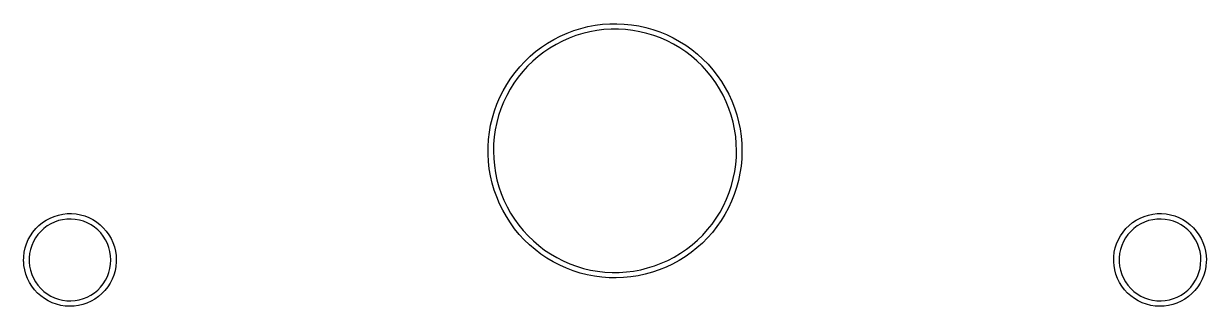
# Model space of a CAD drawing. Extents: x -3.12 to 3.12, y 0.23 to 7.74.
# Drawn here: x -2.136 to 2.136, y 6.722 to 7.742 of the extents above; entities that cross this region are included whole.
import ezdxf

# ---------------------------------------------------------------- set-up
doc = ezdxf.new("R2010")
doc.units = 0
doc.header["$MEASUREMENT"] = 0
doc.layers.add('BLACK', color=7, linetype='CONTINUOUS')

msp = doc.modelspace()

# ---------------------------------------------------------------- linework, layer by layer
at = {"layer": 'BLACK', "linetype": 'CONTINUOUS'}
for p, q in [((-0.1233, 7.7252), (-0.0977, 7.7316)), ((-0.0977, 7.7316), (-0.0718, 7.7365)), ((-0.0718, 7.7365), (-0.0456, 7.7399)), ((-0.0456, 7.7399), (-0.0192, 7.7417)), ((-0.0192, 7.7417), (0.0072, 7.7421)), ((0.0072, 7.7421), (0.0336, 7.7409)), ((0.0336, 7.7409), (0.0599, 7.7382)), ((0.0599, 7.7382), (0.0859, 7.734)), ((0.0859, 7.734), (0.1117, 7.7283)), ((-0.221, 7.6854), (-0.1975, 7.6974)), ((-0.1975, 7.6974), (-0.1733, 7.7081)), ((-0.1659, 7.6899), (-0.1897, 7.6794)), ((-0.1733, 7.7081), (-0.1486, 7.7174)), ((-0.1415, 7.699), (-0.1659, 7.6899)), ((-0.1486, 7.7174), (-0.1233, 7.7252)), ((-0.1166, 7.7067), (-0.1415, 7.699)), ((-0.0913, 7.7129), (-0.1166, 7.7067)), ((-0.0656, 7.7175), (-0.0913, 7.7129)), ((-0.0398, 7.7206), (-0.0656, 7.7175)), ((-0.0138, 7.7222), (-0.0398, 7.7206)), ((0.0123, 7.7223), (-0.0138, 7.7222)), ((0.0383, 7.7208), (0.0123, 7.7223)), ((0.0641, 7.7177), (0.0383, 7.7208)), ((0.0898, 7.7132), (0.0641, 7.7177)), ((0.1151, 7.7071), (0.0898, 7.7132)), ((0.1117, 7.7283), (0.1372, 7.7211)), ((0.14, 7.6995), (0.1151, 7.7071)), ((0.1372, 7.7211), (0.1621, 7.7125)), ((0.1644, 7.6905), (0.14, 7.6995)), ((0.1621, 7.7125), (0.1866, 7.7025)), ((0.1883, 7.68), (0.1644, 7.6905)), ((0.1866, 7.7025), (0.2104, 7.691)), ((0.2104, 7.691), (0.2335, 7.6783)), ((-0.2868, 7.6414), (-0.2657, 7.6573)), ((-0.2657, 7.6573), (-0.2437, 7.672)), ((-0.2352, 7.6541), (-0.2568, 7.6395)), ((-0.2437, 7.672), (-0.221, 7.6854)), ((-0.2128, 7.6674), (-0.2352, 7.6541)), ((-0.1897, 7.6794), (-0.2128, 7.6674)), ((0.2115, 7.6681), (0.1883, 7.68)), ((0.2339, 7.6549), (0.2115, 7.6681)), ((0.2335, 7.6783), (0.2558, 7.6642)), ((0.2555, 7.6404), (0.2339, 7.6549)), ((0.2558, 7.6642), (0.2773, 7.6488)), ((0.2773, 7.6488), (0.2979, 7.6322)), ((-0.344, 7.5868), (-0.326, 7.6061)), ((-0.326, 7.6061), (-0.3069, 7.6243)), ((-0.2971, 7.6066), (-0.3158, 7.5884)), ((-0.3069, 7.6243), (-0.2868, 7.6414)), ((-0.2774, 7.6236), (-0.2971, 7.6066)), ((-0.2568, 7.6395), (-0.2774, 7.6236)), ((0.2763, 7.6246), (0.2555, 7.6404)), ((0.296, 7.6076), (0.2763, 7.6246)), ((0.3147, 7.5895), (0.296, 7.6076)), ((0.2979, 7.6322), (0.3175, 7.6145)), ((0.3175, 7.6145), (0.336, 7.5957)), ((-0.3766, 7.5452), (-0.3609, 7.5665)), ((-0.3609, 7.5665), (-0.344, 7.5868)), ((-0.3333, 7.5691), (-0.3497, 7.5489)), ((-0.3158, 7.5884), (-0.3333, 7.5691)), ((0.3323, 7.5703), (0.3147, 7.5895)), ((0.3487, 7.5501), (0.3323, 7.5703)), ((0.336, 7.5957), (0.3534, 7.5758)), ((0.3534, 7.5758), (0.3696, 7.555)), ((-0.4042, 7.5002), (-0.3911, 7.5231)), ((-0.3911, 7.5231), (-0.3766, 7.5452)), ((-0.3648, 7.5277), (-0.3786, 7.5056)), ((-0.3497, 7.5489), (-0.3648, 7.5277)), ((0.3639, 7.5289), (0.3487, 7.5501)), ((0.3778, 7.5069), (0.3639, 7.5289)), ((0.3696, 7.555), (0.3847, 7.5333)), ((0.3847, 7.5333), (0.3984, 7.5107)), ((-0.4265, 7.4523), (-0.416, 7.4766)), ((-0.416, 7.4766), (-0.4042, 7.5002)), ((-0.3911, 7.4828), (-0.4023, 7.4592)), ((-0.3786, 7.5056), (-0.3911, 7.4828)), ((0.3904, 7.4841), (0.3778, 7.5069)), ((0.4016, 7.4606), (0.3904, 7.4841)), ((0.3984, 7.5107), (0.4108, 7.4874)), ((0.4108, 7.4874), (0.4219, 7.4634)), ((-0.4355, 7.4275), (-0.4265, 7.4523)), ((-0.412, 7.435), (-0.4202, 7.4103)), ((-0.4023, 7.4592), (-0.412, 7.435)), ((0.4114, 7.4365), (0.4016, 7.4606)), ((0.4198, 7.4118), (0.4114, 7.4365)), ((0.4219, 7.4634), (0.4315, 7.4388)), ((0.4315, 7.4388), (0.4398, 7.4137)), ((-0.4491, 7.3765), (-0.443, 7.4022)), ((-0.443, 7.4022), (-0.4355, 7.4275)), ((-0.4202, 7.4103), (-0.427, 7.3852)), ((0.4267, 7.3867), (0.4198, 7.4118)), ((0.4398, 7.4137), (0.4465, 7.3882)), ((-0.4568, 7.3242), (-0.4537, 7.3505)), ((-0.4537, 7.3505), (-0.4491, 7.3765)), ((-0.4323, 7.3597), (-0.4361, 7.3339)), ((-0.427, 7.3852), (-0.4323, 7.3597)), ((0.432, 7.3612), (0.4267, 7.3867)), ((0.4359, 7.3354), (0.432, 7.3612)), ((0.4465, 7.3882), (0.4518, 7.3623)), ((0.4518, 7.3623), (0.4556, 7.3362)), ((-0.4584, 7.2979), (-0.4568, 7.3242)), ((-0.4383, 7.308), (-0.439, 7.2819)), ((-0.4361, 7.3339), (-0.4383, 7.308)), ((0.4382, 7.3095), (0.4359, 7.3354)), ((0.439, 7.2835), (0.4382, 7.3095)), ((0.4556, 7.3362), (0.4579, 7.3099)), ((0.4579, 7.3099), (0.4587, 7.2835)), ((-0.4585, 7.2819), (-0.4584, 7.2979)), ((-0.4585, 7.2715), (-0.4585, 7.2819)), ((-0.4571, 7.2451), (-0.4585, 7.2715)), ((-0.439, 7.2819), (-0.4381, 7.2559)), ((0.4384, 7.2605), (0.439, 7.2835)), ((0.4587, 7.2811), (0.4578, 7.2547)), ((0.4587, 7.2835), (0.4587, 7.2811)), ((-0.4541, 7.2188), (-0.4571, 7.2451)), ((-0.4381, 7.2559), (-0.4357, 7.23)), ((-0.4357, 7.23), (-0.4318, 7.2042)), ((0.4326, 7.2088), (0.4362, 7.2345)), ((0.4362, 7.2345), (0.4384, 7.2605)), ((0.4553, 7.2284), (0.4514, 7.2022)), ((0.4578, 7.2547), (0.4553, 7.2284)), ((-0.4496, 7.1928), (-0.4541, 7.2188)), ((-0.4436, 7.1671), (-0.4496, 7.1928)), ((-0.4318, 7.2042), (-0.4263, 7.1787)), ((-0.4263, 7.1787), (-0.4193, 7.1537)), ((0.4207, 7.1581), (0.4274, 7.1832)), ((0.4274, 7.1832), (0.4326, 7.2088)), ((0.446, 7.1764), (0.4391, 7.1509)), ((0.4514, 7.2022), (0.446, 7.1764)), ((-0.4362, 7.1417), (-0.4436, 7.1671)), ((-0.4273, 7.1169), (-0.4362, 7.1417)), ((-0.4193, 7.1537), (-0.4109, 7.129)), ((0.4125, 7.1333), (0.4207, 7.1581)), ((0.4391, 7.1509), (0.4307, 7.1258)), ((-0.417, 7.0925), (-0.4273, 7.1169)), ((-0.4053, 7.0688), (-0.417, 7.0925)), ((-0.4109, 7.129), (-0.401, 7.1049)), ((-0.401, 7.1049), (-0.3897, 7.0815)), ((0.3918, 7.0855), (0.4029, 7.1091)), ((0.4029, 7.1091), (0.4125, 7.1333)), ((0.4209, 7.1013), (0.4098, 7.0774)), ((0.4307, 7.1258), (0.4209, 7.1013)), ((-2.0257, 7.047), (-2.0104, 7.0518)), ((-2.0104, 7.0518), (-1.9947, 7.055)), ((-1.9947, 7.055), (-1.9787, 7.0568)), ((-1.9787, 7.0568), (-1.9627, 7.057)), ((-1.9627, 7.057), (-1.9467, 7.0557)), ((-1.9467, 7.0557), (-1.9309, 7.0528)), ((-1.9309, 7.0528), (-1.9154, 7.0484)), ((-1.9154, 7.0484), (-1.9004, 7.0426)), ((-0.3923, 7.0459), (-0.4053, 7.0688)), ((-0.3897, 7.0815), (-0.3771, 7.0587)), ((-0.3771, 7.0587), (-0.3631, 7.0367)), ((0.3656, 7.0405), (0.3794, 7.0626)), ((0.3794, 7.0626), (0.3918, 7.0855)), ((0.3972, 7.0541), (0.3834, 7.0316)), ((0.4098, 7.0774), (0.3972, 7.0541)), ((1.9113, 7.047), (1.9266, 7.0518)), ((1.9266, 7.0518), (1.9423, 7.055)), ((1.9423, 7.055), (1.9583, 7.0568)), ((1.9583, 7.0568), (1.9743, 7.057)), ((1.9743, 7.057), (1.9903, 7.0557)), ((1.9903, 7.0557), (2.0061, 7.0528)), ((2.0061, 7.0528), (2.0216, 7.0484)), ((2.0216, 7.0484), (2.0366, 7.0426)), ((-2.0919, 7.0028), (-2.0805, 7.0141)), ((-2.0805, 7.0141), (-2.068, 7.0243)), ((-2.068, 7.0243), (-2.0547, 7.0332)), ((-2.0509, 7.0123), (-2.063, 7.0032)), ((-2.0547, 7.0332), (-2.0405, 7.0408)), ((-2.0378, 7.0201), (-2.0509, 7.0123)), ((-2.0405, 7.0408), (-2.0257, 7.047)), ((-2.024, 7.0266), (-2.0378, 7.0201)), ((-2.0097, 7.0315), (-2.024, 7.0266)), ((-1.9949, 7.035), (-2.0097, 7.0315)), ((-1.9798, 7.037), (-1.9949, 7.035)), ((-1.9646, 7.0373), (-1.9798, 7.037)), ((-1.9495, 7.0362), (-1.9646, 7.0373)), ((-1.9345, 7.0334), (-1.9495, 7.0362)), ((-1.92, 7.0292), (-1.9345, 7.0334)), ((-1.9059, 7.0235), (-1.92, 7.0292)), ((-1.8925, 7.0163), (-1.9059, 7.0235)), ((-1.9004, 7.0426), (-1.8861, 7.0354)), ((-1.8799, 7.0078), (-1.8925, 7.0163)), ((-1.8861, 7.0354), (-1.8725, 7.0268)), ((-1.8682, 6.9981), (-1.8799, 7.0078)), ((-1.8725, 7.0268), (-1.8598, 7.017)), ((-1.8598, 7.017), (-1.8481, 7.006)), ((-1.8481, 7.006), (-1.8376, 6.9939)), ((-0.378, 7.0237), (-0.3923, 7.0459)), ((-0.3624, 7.0023), (-0.378, 7.0237)), ((-0.3631, 7.0367), (-0.3478, 7.0156)), ((-0.3478, 7.0156), (-0.3313, 6.9955)), ((0.3343, 6.999), (0.3506, 7.0193)), ((0.3506, 7.0193), (0.3656, 7.0405)), ((0.3682, 7.01), (0.3519, 6.9893)), ((0.3834, 7.0316), (0.3682, 7.01)), ((1.8451, 7.0028), (1.8565, 7.0141)), ((1.8565, 7.0141), (1.869, 7.0243)), ((1.869, 7.0243), (1.8823, 7.0332)), ((1.8862, 7.0123), (1.874, 7.0032)), ((1.8823, 7.0332), (1.8965, 7.0408)), ((1.8992, 7.0201), (1.8862, 7.0123)), ((1.8965, 7.0408), (1.9113, 7.047)), ((1.913, 7.0266), (1.8992, 7.0201)), ((1.9273, 7.0315), (1.913, 7.0266)), ((1.9421, 7.035), (1.9273, 7.0315)), ((1.9572, 7.037), (1.9421, 7.035)), ((1.9724, 7.0373), (1.9572, 7.037)), ((1.9875, 7.0362), (1.9724, 7.0373)), ((2.0025, 7.0334), (1.9875, 7.0362)), ((2.0171, 7.0292), (2.0025, 7.0334)), ((2.0311, 7.0235), (2.0171, 7.0292)), ((2.0445, 7.0163), (2.0311, 7.0235)), ((2.0366, 7.0426), (2.0509, 7.0354)), ((2.0572, 7.0078), (2.0445, 7.0163)), ((2.0509, 7.0354), (2.0645, 7.0268)), ((2.0688, 6.9981), (2.0572, 7.0078)), ((2.0645, 7.0268), (2.0772, 7.017)), ((2.0772, 7.017), (2.0889, 7.006)), ((2.0889, 7.006), (2.0995, 6.9939)), ((-2.1252, 6.9484), (-2.1189, 6.9631)), ((-2.1189, 6.9631), (-2.1112, 6.9772)), ((-2.1112, 6.9772), (-2.1021, 6.9905)), ((-2.1021, 6.9905), (-2.0919, 7.0028)), ((-2.093, 6.9691), (-2.1005, 6.9559)), ((-2.0842, 6.9815), (-2.093, 6.9691)), ((-2.0742, 6.9929), (-2.0842, 6.9815)), ((-2.063, 7.0032), (-2.0742, 6.9929)), ((-1.8576, 6.9872), (-1.8682, 6.9981)), ((-1.8482, 6.9753), (-1.8576, 6.9872)), ((-1.84, 6.9625), (-1.8482, 6.9753)), ((-1.8376, 6.9939), (-1.8282, 6.9809)), ((-1.8282, 6.9809), (-1.8201, 6.967)), ((-1.8201, 6.967), (-1.8134, 6.9524)), ((-0.3456, 6.982), (-0.3624, 7.0023)), ((-0.3277, 6.9626), (-0.3456, 6.982)), ((-0.3313, 6.9955), (-0.3136, 6.9763)), ((-0.3136, 6.9763), (-0.2949, 6.9583)), ((0.2983, 6.9614), (0.3168, 6.9796)), ((0.3343, 6.9695), (0.3157, 6.9508)), ((0.3168, 6.9796), (0.3343, 6.999)), ((0.3519, 6.9893), (0.3343, 6.9695)), ((1.8118, 6.9484), (1.8181, 6.9631)), ((1.8181, 6.9631), (1.8258, 6.9772)), ((1.8258, 6.9772), (1.8349, 6.9905)), ((1.8349, 6.9905), (1.8451, 7.0028)), ((1.844, 6.9691), (1.8365, 6.9559)), ((1.8528, 6.9815), (1.844, 6.9691)), ((1.8628, 6.9929), (1.8528, 6.9815)), ((1.874, 7.0032), (1.8628, 6.9929)), ((2.0794, 6.9872), (2.0688, 6.9981)), ((2.0888, 6.9753), (2.0794, 6.9872)), ((2.097, 6.9625), (2.0888, 6.9753)), ((2.0995, 6.9939), (2.1088, 6.9809)), ((2.1088, 6.9809), (2.1169, 6.967)), ((2.1169, 6.967), (2.1236, 6.9524)), ((-2.1335, 6.9174), (-2.1301, 6.9331)), ((-2.1301, 6.9331), (-2.1252, 6.9484)), ((-2.1112, 6.9275), (-2.1144, 6.9126)), ((-2.1066, 6.942), (-2.1112, 6.9275)), ((-2.1005, 6.9559), (-2.1066, 6.942)), ((-1.8332, 6.9489), (-1.84, 6.9625)), ((-1.8279, 6.9347), (-1.8332, 6.9489)), ((-1.824, 6.92), (-1.8279, 6.9347)), ((-1.8134, 6.9524), (-1.8081, 6.9373)), ((-1.8081, 6.9373), (-1.8043, 6.9217)), ((-1.8043, 6.9217), (-1.8019, 6.9058)), ((-0.3087, 6.9442), (-0.3277, 6.9626)), ((-0.2886, 6.927), (-0.3087, 6.9442)), ((-0.2949, 6.9583), (-0.2751, 6.9413)), ((-0.2676, 6.911), (-0.2886, 6.927)), ((-0.2751, 6.9413), (-0.2543, 6.9256)), ((-0.2543, 6.9256), (-0.2326, 6.9112)), ((0.2365, 6.9136), (0.258, 6.9283)), ((0.258, 6.9283), (0.2786, 6.9443)), ((0.296, 6.9331), (0.2754, 6.9167)), ((0.2786, 6.9443), (0.2983, 6.9614)), ((0.3157, 6.9508), (0.296, 6.9331)), ((1.8035, 6.9174), (1.8069, 6.9331)), ((1.8069, 6.9331), (1.8118, 6.9484)), ((1.8258, 6.9275), (1.8226, 6.9126)), ((1.8304, 6.942), (1.8258, 6.9275)), ((1.8365, 6.9559), (1.8304, 6.942)), ((2.1038, 6.9489), (2.097, 6.9625)), ((2.1092, 6.9347), (2.1038, 6.9489)), ((2.113, 6.92), (2.1092, 6.9347)), ((2.1236, 6.9524), (2.1289, 6.9373)), ((2.1289, 6.9373), (2.1328, 6.9217)), ((2.1328, 6.9217), (2.1351, 6.9058)), ((-2.1358, 6.8854), (-2.1354, 6.9014)), ((-2.1355, 6.8823), (-2.1358, 6.8854)), ((-2.1346, 6.8694), (-2.1355, 6.8823)), ((-2.1354, 6.9014), (-2.1335, 6.9174)), ((-2.1159, 6.8975), (-2.116, 6.8823)), ((-2.116, 6.8823), (-2.1144, 6.8672)), ((-2.1144, 6.9126), (-2.1159, 6.8975)), ((-1.8216, 6.9049), (-1.824, 6.92)), ((-1.8217, 6.8743), (-1.8209, 6.8895)), ((-1.8209, 6.8898), (-1.8216, 6.9049)), ((-1.8209, 6.8895), (-1.8209, 6.8898)), ((-1.8013, 6.8825), (-1.8028, 6.8665)), ((-1.8019, 6.9058), (-1.8012, 6.8898)), ((-1.8012, 6.8898), (-1.8013, 6.8825)), ((-0.2458, 6.8962), (-0.2676, 6.911)), ((-0.2231, 6.8827), (-0.2458, 6.8962)), ((-0.2326, 6.9112), (-0.2101, 6.898)), ((-0.1996, 6.8705), (-0.2231, 6.8827)), ((-0.2101, 6.898), (-0.1869, 6.8863)), ((-0.1869, 6.8863), (-0.163, 6.8759)), ((0.1429, 6.8684), (0.1673, 6.8776)), ((0.1673, 6.8776), (0.1911, 6.8883)), ((0.1911, 6.8883), (0.2142, 6.9003)), ((0.2314, 6.8875), (0.2082, 6.8748)), ((0.2142, 6.9003), (0.2365, 6.9136)), ((0.2538, 6.9014), (0.2314, 6.8875)), ((0.2754, 6.9167), (0.2538, 6.9014)), ((1.8012, 6.8854), (1.8016, 6.9014)), ((1.8015, 6.8823), (1.8012, 6.8854)), ((1.8024, 6.8694), (1.8015, 6.8823)), ((1.8016, 6.9014), (1.8035, 6.9174)), ((1.8226, 6.9126), (1.8211, 6.8975)), ((1.8211, 6.8975), (1.8211, 6.8823)), ((1.8211, 6.8823), (1.8226, 6.8672)), ((2.1154, 6.9049), (2.113, 6.92)), ((2.1153, 6.8743), (2.1161, 6.8895)), ((2.1161, 6.8898), (2.1154, 6.9049)), ((2.1161, 6.8895), (2.1161, 6.8898)), ((2.1357, 6.8825), (2.1342, 6.8665)), ((2.1351, 6.9058), (2.1358, 6.8898)), ((2.1358, 6.8898), (2.1357, 6.8825)), ((-2.1319, 6.8536), (-2.1346, 6.8694)), ((-2.1276, 6.8381), (-2.1319, 6.8536)), ((-2.122, 6.823), (-2.1276, 6.8381)), ((-2.1144, 6.8672), (-2.1113, 6.8523)), ((-2.1113, 6.8523), (-2.1067, 6.8378)), ((-2.1067, 6.8378), (-2.1006, 6.8239)), ((-1.8333, 6.8304), (-1.8279, 6.8446)), ((-1.8279, 6.8446), (-1.824, 6.8593)), ((-1.824, 6.8593), (-1.8217, 6.8743)), ((-1.8103, 6.8353), (-1.8162, 6.8204)), ((-1.8058, 6.8507), (-1.8103, 6.8353)), ((-1.8028, 6.8665), (-1.8058, 6.8507)), ((-0.1755, 6.8597), (-0.1996, 6.8705)), ((-0.1508, 6.8503), (-0.1755, 6.8597)), ((-0.163, 6.8759), (-0.1386, 6.8669)), ((-0.1257, 6.8423), (-0.1508, 6.8503)), ((-0.1386, 6.8669), (-0.1136, 6.8594)), ((-0.1001, 6.8358), (-0.1257, 6.8423)), ((-0.1136, 6.8594), (-0.0883, 6.8534)), ((-0.0741, 6.8308), (-0.1001, 6.8358)), ((-0.0883, 6.8534), (-0.0626, 6.849)), ((-0.0626, 6.849), (-0.0367, 6.846)), ((-0.0367, 6.846), (-0.0107, 6.8446)), ((-0.0107, 6.8446), (0.0153, 6.8448)), ((0.0153, 6.8448), (0.0413, 6.8464)), ((0.0413, 6.8464), (0.0672, 6.8497)), ((0.0672, 6.8497), (0.0928, 6.8544)), ((0.1094, 6.838), (0.0836, 6.8325)), ((0.0928, 6.8544), (0.118, 6.8607)), ((0.1349, 6.8451), (0.1094, 6.838)), ((0.118, 6.8607), (0.1429, 6.8684)), ((0.1599, 6.8536), (0.1349, 6.8451)), ((0.1844, 6.8635), (0.1599, 6.8536)), ((0.2082, 6.8748), (0.1844, 6.8635)), ((1.8052, 6.8536), (1.8024, 6.8694)), ((1.8094, 6.8381), (1.8052, 6.8536)), ((1.8151, 6.823), (1.8094, 6.8381)), ((1.8226, 6.8672), (1.8257, 6.8523)), ((1.8257, 6.8523), (1.8303, 6.8378)), ((1.8303, 6.8378), (1.8364, 6.8239)), ((2.1037, 6.8304), (2.1091, 6.8446)), ((2.1091, 6.8446), (2.113, 6.8593)), ((2.113, 6.8593), (2.1153, 6.8743)), ((2.1267, 6.8353), (2.1208, 6.8204)), ((2.1312, 6.8507), (2.1267, 6.8353)), ((2.1342, 6.8665), (2.1312, 6.8507)), ((-2.1149, 6.8086), (-2.122, 6.823)), ((-2.1064, 6.795), (-2.1149, 6.8086)), ((-2.0967, 6.7822), (-2.1064, 6.795)), ((-2.1006, 6.8239), (-2.0932, 6.8107)), ((-2.0932, 6.8107), (-2.0844, 6.7983)), ((-2.0844, 6.7983), (-2.0743, 6.7868)), ((-1.8684, 6.7813), (-1.8578, 6.7921)), ((-1.8578, 6.7921), (-1.8483, 6.804)), ((-1.8483, 6.804), (-1.8401, 6.8168)), ((-1.8323, 6.7926), (-1.8422, 6.78)), ((-1.8401, 6.8168), (-1.8333, 6.8304)), ((-1.8236, 6.8061), (-1.8323, 6.7926)), ((-1.8162, 6.8204), (-1.8236, 6.8061)), ((-0.0479, 6.8273), (-0.0741, 6.8308)), ((-0.0216, 6.8253), (-0.0479, 6.8273)), ((0.0048, 6.8248), (-0.0216, 6.8253)), ((0.0312, 6.8259), (0.0048, 6.8248)), ((0.0575, 6.8284), (0.0312, 6.8259)), ((0.0836, 6.8325), (0.0575, 6.8284)), ((1.8222, 6.8086), (1.8151, 6.823)), ((1.8306, 6.795), (1.8222, 6.8086)), ((1.8403, 6.7822), (1.8306, 6.795)), ((1.8364, 6.8239), (1.8438, 6.8107)), ((1.8438, 6.8107), (1.8526, 6.7983)), ((1.8526, 6.7983), (1.8627, 6.7868)), ((2.0686, 6.7813), (2.0793, 6.7921)), ((2.0793, 6.7921), (2.0887, 6.804)), ((2.0887, 6.804), (2.0969, 6.8168)), ((2.1047, 6.7926), (2.0948, 6.78)), ((2.0969, 6.8168), (2.1037, 6.8304)), ((2.1134, 6.8061), (2.1047, 6.7926)), ((2.1208, 6.8204), (2.1134, 6.8061)), ((-2.0858, 6.7704), (-2.0967, 6.7822)), ((-2.0738, 6.7597), (-2.0858, 6.7704)), ((-2.0743, 6.7868), (-2.0632, 6.7765)), ((-2.0609, 6.7502), (-2.0738, 6.7597)), ((-2.0632, 6.7765), (-2.0511, 6.7674)), ((-2.0471, 6.742), (-2.0609, 6.7502)), ((-2.0511, 6.7674), (-2.038, 6.7595)), ((-2.038, 6.7595), (-2.0243, 6.7531)), ((-2.0243, 6.7531), (-2.0099, 6.7481)), ((-1.9348, 6.746), (-1.9202, 6.7503)), ((-1.9202, 6.7503), (-1.9061, 6.756)), ((-1.9061, 6.756), (-1.8927, 6.7631)), ((-1.8927, 6.7631), (-1.8801, 6.7716)), ((-1.8801, 6.7716), (-1.8684, 6.7813)), ((-1.8655, 6.7579), (-1.8786, 6.7486)), ((-1.8533, 6.7684), (-1.8655, 6.7579)), ((-1.8422, 6.78), (-1.8533, 6.7684)), ((1.8512, 6.7704), (1.8403, 6.7822)), ((1.8632, 6.7597), (1.8512, 6.7704)), ((1.8627, 6.7868), (1.8738, 6.7765)), ((1.8761, 6.7502), (1.8632, 6.7597)), ((1.8738, 6.7765), (1.886, 6.7674)), ((1.89, 6.742), (1.8761, 6.7502)), ((1.886, 6.7674), (1.899, 6.7595)), ((1.899, 6.7595), (1.9127, 6.7531)), ((1.9127, 6.7531), (1.9271, 6.7481)), ((2.0022, 6.746), (2.0168, 6.7503)), ((2.0168, 6.7503), (2.0309, 6.756)), ((2.0309, 6.756), (2.0443, 6.7631)), ((2.0443, 6.7631), (2.0569, 6.7716)), ((2.0569, 6.7716), (2.0686, 6.7813)), ((2.0715, 6.7579), (2.0584, 6.7486)), ((2.0837, 6.7684), (2.0715, 6.7579)), ((2.0948, 6.78), (2.0837, 6.7684)), ((-2.0325, 6.7352), (-2.0471, 6.742)), ((-2.0174, 6.7298), (-2.0325, 6.7352)), ((-2.0019, 6.7258), (-2.0174, 6.7298)), ((-2.0099, 6.7481), (-1.9952, 6.7446)), ((-1.986, 6.7234), (-2.0019, 6.7258)), ((-1.9952, 6.7446), (-1.9801, 6.7426)), ((-1.97, 6.7225), (-1.986, 6.7234)), ((-1.9801, 6.7426), (-1.9649, 6.7422)), ((-1.9539, 6.7231), (-1.97, 6.7225)), ((-1.9649, 6.7422), (-1.9497, 6.7433)), ((-1.938, 6.7252), (-1.9539, 6.7231)), ((-1.9497, 6.7433), (-1.9348, 6.746)), ((-1.9224, 6.7289), (-1.938, 6.7252)), ((-1.9072, 6.7341), (-1.9224, 6.7289)), ((-1.8925, 6.7407), (-1.9072, 6.7341)), ((-1.8786, 6.7486), (-1.8925, 6.7407)), ((1.9045, 6.7352), (1.89, 6.742)), ((1.9196, 6.7298), (1.9045, 6.7352)), ((1.9351, 6.7258), (1.9196, 6.7298)), ((1.9271, 6.7481), (1.9419, 6.7446)), ((1.951, 6.7234), (1.9351, 6.7258)), ((1.9419, 6.7446), (1.9569, 6.7426)), ((1.967, 6.7225), (1.951, 6.7234)), ((1.9569, 6.7426), (1.9721, 6.7422)), ((1.9831, 6.7231), (1.967, 6.7225)), ((1.9721, 6.7422), (1.9873, 6.7433)), ((1.999, 6.7252), (1.9831, 6.7231)), ((1.9873, 6.7433), (2.0022, 6.746)), ((2.0146, 6.7289), (1.999, 6.7252)), ((2.0298, 6.7341), (2.0146, 6.7289)), ((2.0445, 6.7407), (2.0298, 6.7341)), ((2.0584, 6.7486), (2.0445, 6.7407))]:
    msp.add_line(p, q, dxfattribs=at)

doc.saveas('drawing.dxf')
